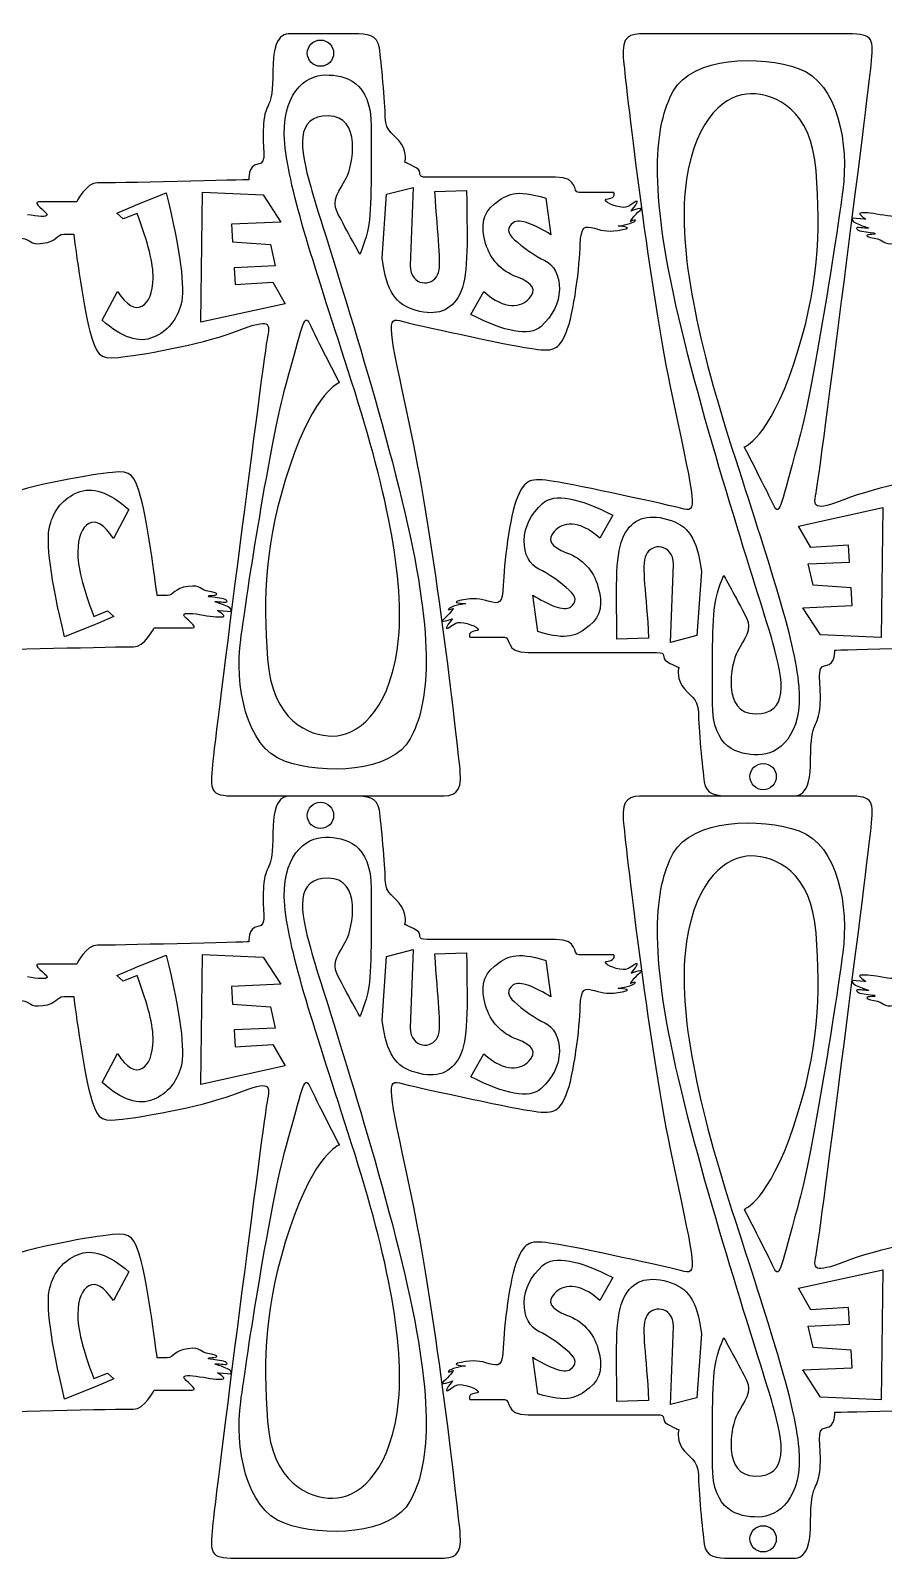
# Model space of a CAD drawing. Extents: x -1 to 3385, y 281 to 1704.
# Drawn here: x 821 to 1614, y 281 to 1704 of the extents above; entities that cross this region are included whole.
import ezdxf

# ---------------------------------------------------------------- set-up
doc = ezdxf.new("R2010")
doc.units = 0
doc.layers.add('H0108_Printing_16_01', color=7, linetype='CONTINUOUS')

msp = doc.modelspace()

# ---------------------------------------------------------------- linework, layer by layer
at = {"layer": 'H0108_Printing_16_01', "color": 1}
for points in [[(1121.713472, 1700.610557), (1068.073473, 1700.610557)], [(1580.66406, 1700.664857), (1391.870065, 1700.664857)], [(1309.099467, 1567.274561), (1189.71347, 1567.274561)], [(917.550477, 1540.637561), (918.965477, 1541.215561), (918.965477, 1541.215561), (947.394476, 1552.841561)], [(1148.047471, 1491.949563), (1152.108471, 1551.567561), (1176.783471, 1557.882561), (1173.854471, 1485.208563)], [(1197.05247, 1554.063561), (1226.428469, 1554.919561)], [(1363.161466, 1553.194561), (1331.062467, 1553.194561)], [(864.074478, 1544.323561), (828.596479, 1544.323561)], [(920.234477, 1533.707562), (907.450477, 1528.593562), (901.601477, 1533.792562), (917.559477, 1540.614561)], [(1300.089467, 1547.843561), (1304.740467, 1513.887562)], [(887.715478, 1434.417564), (902.079477, 1461.241563)], [(1230.315469, 1439.791564), (1242.367469, 1461.112563)], [(912.612077, 1258.500869), (898.248078, 1231.676869)], [(1362.249066, 1253.126869), (1350.197066, 1231.805869)], [(1444.517064, 1200.96887), (1440.456064, 1141.350871), (1415.781065, 1135.035872), (1418.710065, 1207.70987)], [(1292.475068, 1145.074871), (1287.824068, 1179.030871)], [(880.093078, 1159.210871), (892.877078, 1164.324871), (898.726078, 1159.125871), (882.768078, 1152.303871)], [(882.777078, 1152.280871), (881.362078, 1151.702871), (881.362078, 1151.702871), (852.933079, 1140.076871)], [(936.253077, 1148.594871), (971.731076, 1148.594871)], [(1229.403069, 1139.723872), (1261.502068, 1139.723872)], [(1395.512065, 1138.854872), (1366.136066, 1137.998872)], [(1283.465068, 1125.643872), (1402.851065, 1125.643872)], [(1011.899475, 992.253575), (1200.69447, 992.253575)], [(1121.713472, 992.199175), (1068.073473, 992.199175)], [(1580.66406, 992.253475), (1391.870065, 992.253475)], [(1470.851063, 992.307875), (1524.491062, 992.307875)], [(1309.099467, 858.863179), (1189.71347, 858.863179)], [(917.550477, 832.226179), (918.965477, 832.804179), (918.965477, 832.804179), (947.394476, 844.430179)], [(1148.047471, 783.53818), (1152.108471, 843.156179), (1176.783471, 849.471179), (1173.854471, 776.797181)], [(1197.05247, 845.652179), (1226.428469, 846.508179)], [(1300.089467, 839.432179), (1304.740467, 805.47618)], [(1363.161466, 844.783179), (1331.062467, 844.783179)], [(864.074478, 835.913179), (828.596479, 835.913179)], [(920.234477, 825.296179), (907.450477, 820.182179), (901.601477, 825.381179), (917.559477, 832.203179)], [(887.715478, 726.006182), (902.079477, 752.830181)], [(1230.315469, 731.380182), (1242.367469, 752.701181)], [(912.612077, 550.089486), (898.248078, 523.265487)], [(1362.249066, 544.715486), (1350.197066, 523.394487)], [(1444.517064, 492.557488), (1440.456064, 432.939489), (1415.781065, 426.624489), (1418.710065, 499.298488)], [(1292.475068, 436.663489), (1287.824068, 470.619488)], [(880.093078, 450.799489), (892.877078, 455.913489), (898.726078, 450.714489), (882.768078, 443.892489)], [(882.777078, 443.869489), (881.362078, 443.291489), (881.362078, 443.291489), (852.933079, 431.665489)], [(936.253077, 440.183489), (971.731076, 440.183489)], [(1229.403069, 431.312489), (1261.502068, 431.312489)], [(1395.512065, 430.443489), (1366.136066, 429.587489)], [(1283.465068, 417.23249), (1402.851065, 417.23249)], [(1011.899475, 283.842193), (1200.69447, 283.842193)], [(1470.851063, 283.896493), (1524.491062, 283.896493)]]:
    msp.add_lwpolyline(points, dxfattribs=at)
for points in [[(1090.665473, 1694.842558)], [(979.405476, 1432.525564), (980.918475, 1553.330561), (1037.380474, 1550.926561), (1053.864474, 1525.654562), (1007.854475, 1523.558562), (1008.872475, 1507.261562), (1044.288474, 1504.829562), (1048.691474, 1484.819563), (1010.375475, 1483.203563), (1011.345475, 1467.682563), (1046.389474, 1469.872563), (1057.794474, 1449.740564)], [(1379.282466, 1535.896562)], [(1220.007469, 1458.558564)], [(961.111476, 1449.273564)], [(1423.547064, 1437.090864)], [(1295.584468, 1428.728564)], [(1169.017471, 1255.827569)], [(1296.980068, 1264.189868)], [(1613.15906, 1260.392868), (1611.64606, 1139.587872), (1555.184061, 1141.991871), (1538.700062, 1167.263871), (1584.71006, 1169.359871), (1583.69206, 1185.65687), (1548.277061, 1188.08887), (1543.873061, 1208.09887), (1582.18906, 1209.71487), (1581.21906, 1225.235869), (1546.175061, 1223.045869), (1534.770062, 1243.177869)], [(839.216079, 1243.644869)], [(1372.557066, 1234.359869)], [(1213.28207, 1157.021871)], [(1501.899062, 998.075875)], [(1090.665473, 986.431175)], [(979.405476, 724.114182), (980.918475, 844.919179), (1037.380474, 842.515179), (1053.864474, 817.24318), (1007.854475, 815.14718), (1008.872475, 798.85018), (1044.288474, 796.41818), (1048.691474, 776.408181), (1010.375475, 774.792181), (1011.345475, 759.271181), (1046.389474, 761.461181), (1057.794474, 741.329181)], [(1379.282466, 827.485179)], [(961.111476, 740.862181)], [(1220.007469, 750.147181)], [(1423.547064, 728.678482)], [(1295.584468, 720.317182)], [(1296.980068, 555.778486)], [(1169.017471, 547.417186)], [(1613.15906, 551.981486), (1611.64606, 431.176489), (1555.184061, 433.580489), (1538.700062, 458.852489), (1584.71006, 460.948488), (1583.69206, 477.245488), (1548.277061, 479.677488), (1543.873061, 499.687488), (1582.18906, 501.303487), (1581.21906, 516.824487), (1546.175061, 514.634487), (1534.770062, 534.766487)], [(839.216079, 535.233487)], [(1372.557066, 525.948487)], [(1213.28207, 448.610489)], [(1501.899062, 289.664493)]]:
    msp.add_lwpolyline(points, close=True, dxfattribs=at)
for points in [[(1068.073473, 1700.610557), (1058.359474, 1700.610557), (1046.533474, 1703.567557), (1046.533474, 1665.973558)], [(1078.445473, 1682.622558), (1078.445473, 1689.371558), (1083.916473, 1694.842558), (1090.665473, 1694.842558)], [(1090.665473, 1694.842558), (1097.413473, 1694.842558), (1102.884472, 1689.371558), (1102.884472, 1682.622558)], [(1145.365471, 1687.515558), (1143.676471, 1699.765558), (1133.961472, 1700.610557), (1121.713472, 1700.610557)], [(1391.870065, 1700.664857), (1377.932066, 1700.664857), (1370.330066, 1698.975858), (1372.019066, 1678.277858)], [(1602.20506, 1671.519858), (1604.31706, 1695.173858), (1605.58406, 1700.664857), (1580.66406, 1700.664857)], [(1090.665473, 1670.401558), (1083.916473, 1670.401558), (1078.445473, 1675.873558), (1078.445473, 1682.622558)], [(1102.884472, 1682.622558), (1102.884472, 1675.873558), (1097.413473, 1670.401558), (1090.665473, 1670.401558)], [(1150.856471, 1622.889559), (1150.856471, 1636.406559), (1147.054471, 1675.266558), (1145.365471, 1687.515558)], [(1418.479065, 1647.442859), (1435.795064, 1679.122858), (1499.149063, 1681.234858), (1535.472062, 1668.140858)], [(1046.533474, 1665.973558), (1046.533474, 1628.380559), (1039.353474, 1638.940559), (1037.663474, 1616.55356)], [(1372.019066, 1678.277858), (1373.709066, 1657.580859), (1394.826065, 1472.993863), (1415.522065, 1372.885866)], [(1535.472062, 1668.140858), (1571.795061, 1655.045859), (1581.50906, 1596.75586), (1576.018061, 1555.360861)], [(1551.099061, 1274.045868), (1554.478061, 1290.096868), (1600.09306, 1647.865859), (1602.20506, 1671.519858)], [(1057.514474, 1598.81256), (1053.291474, 1644.431559), (1076.597473, 1662.379558), (1095.181473, 1662.379558)], [(1095.181473, 1662.379558), (1113.765472, 1662.379558), (1137.762472, 1656.681559), (1137.762472, 1614.44156)], [(1423.547064, 1437.090864), (1394.826065, 1559.162861), (1401.162065, 1615.76386), (1418.479065, 1647.442859)], [(1490.595063, 1644.908859), (1468.317063, 1644.908859), (1439.597064, 1623.788859), (1430.727064, 1565.498861)], [(1551.099061, 1573.101861), (1546.876061, 1630.969859), (1512.873062, 1644.908859), (1490.595063, 1644.908859)], [(1097.861473, 1624.326559), (1066.606473, 1624.326559), (1071.452473, 1594.58956), (1081.589473, 1558.263561)], [(1114.533472, 1566.288561), (1120.868472, 1577.693561), (1129.115472, 1624.326559), (1097.861473, 1624.326559)], [(1166.061471, 1597.96856), (1160.570471, 1606.83856), (1150.856471, 1609.37256), (1150.856471, 1622.889559)], [(1037.663474, 1616.55356), (1035.974474, 1594.16656), (1042.309474, 1580.65056), (1032.595474, 1579.382561)], [(1137.762472, 1614.44156), (1137.762472, 1572.202561), (1138.185472, 1531.229562), (1134.384472, 1516.868562)], [(1119.601472, 1377.477566), (1085.390473, 1484.343563), (1061.738473, 1553.194561), (1057.514474, 1598.81256)], [(1169.017471, 1581.07256), (1169.017471, 1581.07256), (1171.551471, 1589.09756), (1166.061471, 1597.96856)], [(1032.595474, 1579.382561), (1022.881474, 1578.115561), (1024.148474, 1565.021561), (1024.148474, 1565.021561)], [(1179.576471, 1576.003561), (1172.396471, 1580.22756), (1169.017471, 1581.07256), (1169.017471, 1581.07256)], [(1024.148474, 1565.021561), (1024.148474, 1565.021561), (893.639478, 1561.642561), (883.502478, 1562.064561)], [(1106.086472, 1535.031562), (1100.595472, 1546.013561), (1108.197472, 1554.883561), (1114.533472, 1566.288561)], [(1189.71347, 1567.274561), (1178.450471, 1567.274561), (1186.75647, 1571.779561), (1179.576471, 1576.003561)], [(1331.062467, 1553.194561), (1323.741467, 1553.194561), (1331.625467, 1567.274561), (1309.099467, 1567.274561)], [(1430.727064, 1565.498861), (1421.857064, 1507.207862), (1438.752064, 1422.306864), (1472.963063, 1315.440867)], [(1530.404062, 1394.005865), (1554.056061, 1464.545863), (1555.323061, 1515.233862), (1551.099061, 1573.101861)], [(883.502478, 1562.064561), (873.366478, 1562.486561), (864.074478, 1544.323561), (864.074478, 1544.323561)], [(947.394476, 1552.841561), (960.477476, 1498.589563), (965.050476, 1464.066563), (961.111476, 1449.273564)], [(1081.589473, 1558.263561), (1091.725473, 1521.936562), (1140.297471, 1377.900566), (1169.017471, 1255.827569)], [(1199.43547, 1476.572563), (1204.18947, 1487.525563), (1199.01147, 1512.001562), (1197.05247, 1554.063561)], [(1226.428469, 1554.919561), (1227.180469, 1501.272562), (1227.853469, 1474.147563), (1220.007469, 1458.558564)], [(1252.222469, 1542.493561), (1263.788468, 1551.599561), (1271.781468, 1556.515561), (1300.089467, 1547.843561)], [(1358.093466, 1547.280561), (1365.696466, 1548.125561), (1363.161466, 1553.194561), (1363.161466, 1553.194561)], [(1576.018061, 1555.360861), (1570.528061, 1513.965862), (1548.565061, 1370.351866), (1533.783062, 1317.974867)], [(828.596479, 1544.323561), (821.838479, 1544.323561), (836.621479, 1535.031562), (836.621479, 1532.496562)], [(917.559477, 1540.614561), (917.556477, 1540.622561), (917.553477, 1540.629561), (917.550477, 1540.637561)], [(1244.094469, 1505.849562), (1239.674469, 1520.964562), (1240.657469, 1533.386562), (1252.222469, 1542.493561)], [(1368.793466, 1539.677562), (1360.064466, 1541.367561), (1350.491466, 1546.436561), (1358.093466, 1547.280561)], [(1383.716465, 1544.746561), (1379.211466, 1542.775561), (1377.522466, 1537.988562), (1368.793466, 1539.677562)], [(1378.366466, 1526.160562), (1378.366466, 1526.160562), (1382.000465, 1532.033562), (1387.631465, 1536.539562)], [(1379.282466, 1535.896562), (1379.282466, 1535.896562), (1388.221465, 1546.717561), (1383.716465, 1544.746561)], [(1387.631465, 1536.539562), (1393.263465, 1541.044561), (1379.282466, 1535.896562), (1379.282466, 1535.896562)], [(836.621479, 1532.496562), (836.621479, 1529.962562), (827.751479, 1530.807562), (818.45948, 1532.496562)], [(935.179477, 1473.807563), (935.501477, 1486.663563), (930.517477, 1506.634562), (920.234477, 1533.707562)], [(1127.204472, 1495.748563), (1127.204472, 1495.748563), (1111.576472, 1524.049562), (1106.086472, 1535.031562)], [(1269.641468, 1525.034562), (1263.593468, 1520.583562), (1263.995468, 1515.322562), (1270.849468, 1509.249562)], [(1304.740467, 1513.887562), (1290.773468, 1522.651562), (1275.687468, 1529.484562), (1269.641468, 1525.034562)], [(1332.048467, 1504.618562), (1332.470467, 1522.359562), (1336.271467, 1522.359562), (1345.141466, 1519.825562)], [(1367.103466, 1521.936562), (1367.103466, 1521.936562), (1378.512466, 1523.459562), (1381.943465, 1525.987562)], [(1381.943465, 1525.987562), (1386.345465, 1529.231562), (1378.366466, 1526.160562), (1378.366466, 1526.160562)], [(1585.77846, 1529.258562), (1583.80746, 1529.821562), (1584.08846, 1526.160562), (1588.31246, 1524.471562)], [(1597.42246, 1528.359562), (1597.42246, 1528.359562), (1587.74946, 1528.695562), (1585.77846, 1529.258562)], [(1588.31246, 1524.471562), (1592.53646, 1522.781562), (1595.63346, 1521.655562), (1599.01246, 1520.529562)], [(1592.25446, 1534.045562), (1589.15746, 1533.482562), (1597.42246, 1528.359562), (1597.42246, 1528.359562)], [(1610.69746, 1532.496562), (1601.40546, 1534.186562), (1595.35146, 1534.608562), (1592.25446, 1534.045562)], [(1628.858459, 1532.496562), (1628.858459, 1529.962562), (1619.98946, 1530.807562), (1610.69746, 1532.496562)], [(812.75548, 1510.718562), (822.892479, 1509.310562), (819.44548, 1504.196562), (832.678479, 1505.886562)], [(832.678479, 1505.886562), (845.912479, 1507.575562), (845.349479, 1514.052562), (852.107479, 1514.333562)], [(852.107479, 1514.333562), (858.865479, 1514.615562), (861.399478, 1514.333562), (861.399478, 1514.333562)], [(861.399478, 1514.333562), (861.399478, 1514.333562), (869.987478, 1446.750564), (876.322478, 1424.363564)], [(1134.384472, 1516.868562), (1130.583472, 1502.506562), (1127.204472, 1495.748563), (1127.204472, 1495.748563)], [(1270.849468, 1509.249562), (1277.699468, 1503.174562), (1290.469468, 1493.587563), (1298.999468, 1489.839563)], [(1345.141466, 1519.825562), (1354.010466, 1517.290562), (1358.733466, 1516.279562), (1371.209466, 1518.647562)], [(1371.209466, 1518.647562), (1383.778465, 1521.033562), (1367.103466, 1521.936562), (1367.103466, 1521.936562)], [(1590.84646, 1520.529562), (1587.18646, 1520.810562), (1588.31246, 1517.994562), (1593.66246, 1517.149562)], [(1599.01246, 1520.529562), (1602.39146, 1519.402562), (1594.50646, 1520.247562), (1590.84646, 1520.529562)], [(1593.66246, 1517.149562), (1599.01246, 1516.305562), (1605.48846, 1515.460562), (1605.48846, 1515.460562)], [(1602.80846, 1514.230562), (1597.73946, 1514.230562), (1594.85746, 1512.126562), (1604.99346, 1510.718562)], [(1605.48846, 1515.460562), (1605.48846, 1515.460562), (1607.87646, 1514.230562), (1602.80846, 1514.230562)], [(1604.99346, 1510.718562), (1615.13046, 1509.310562), (1611.68346, 1504.196562), (1624.916459, 1505.886562)], [(1273.193468, 1474.618563), (1258.214469, 1480.323563), (1248.512469, 1490.733563), (1244.094469, 1505.849562)], [(1318.955467, 1423.096564), (1326.135467, 1439.992564), (1331.625467, 1486.878563), (1332.048467, 1504.618562)], [(1179.427471, 1443.602564), (1160.223471, 1449.219564), (1152.121471, 1460.490563), (1148.047471, 1491.949563)], [(1173.854471, 1485.208563), (1174.727471, 1465.342563), (1194.68147, 1465.618563), (1199.43547, 1476.572563)], [(1298.999468, 1489.839563), (1307.530467, 1486.090563), (1312.868467, 1476.102563), (1312.584467, 1463.114563)], [(924.797477, 1447.391564), (931.369477, 1451.071564), (934.830477, 1459.876564), (935.179477, 1473.807563)], [(1284.543468, 1454.465564), (1291.957468, 1462.194563), (1288.172468, 1468.913563), (1273.193468, 1474.618563)], [(902.079477, 1461.241563), (910.653477, 1448.327564), (918.226477, 1443.710564), (924.797477, 1447.391564)], [(1220.007469, 1458.558564), (1212.15747, 1442.970564), (1198.63047, 1437.986564), (1179.427471, 1443.602564)], [(1242.367469, 1461.112563), (1262.305468, 1443.033564), (1277.129468, 1446.733564), (1284.543468, 1454.465564)], [(1312.584467, 1463.114563), (1312.299467, 1450.125564), (1306.633467, 1438.663564), (1295.584468, 1428.728564)], [(961.111476, 1449.273564), (957.172476, 1434.479564), (948.579476, 1424.236564), (935.332477, 1418.540565)], [(1058.781474, 1374.943566), (1073.564473, 1427.320564), (1075.253473, 1442.526564), (1080.744473, 1430.699564)], [(1177.042471, 1320.032567), (1156.346471, 1420.139564), (1150.011471, 1437.880564), (1163.949471, 1434.078564)], [(1295.584468, 1428.728564), (1284.536468, 1418.793565), (1261.969468, 1423.559564), (1230.315469, 1439.791564)], [(1510.975062, 1134.654872), (1500.839062, 1170.981871), (1452.267064, 1315.017867), (1423.547064, 1437.090864)], [(876.322478, 1424.363564), (882.658478, 1401.976565), (884.769478, 1398.175565), (902.931477, 1399.864565)], [(935.332477, 1418.540565), (922.085477, 1412.845565), (906.213477, 1418.137565), (887.715478, 1434.417564)], [(902.931477, 1399.864565), (921.092477, 1401.554565), (977.688476, 1411.269565), (1009.365475, 1423.096564)], [(1009.365475, 1423.096564), (1041.042474, 1434.923564), (1044.844474, 1434.923564), (1041.465474, 1418.872565)], [(1080.744473, 1430.699564), (1086.235473, 1418.872565), (1108.197472, 1376.210566), (1108.197472, 1376.210566)], [(1163.949471, 1434.078564), (1177.887471, 1430.277564), (1263.203468, 1411.691565), (1285.166468, 1408.312565)], [(1285.166468, 1408.312565), (1307.128467, 1404.933565), (1311.774467, 1406.200565), (1318.955467, 1423.096564)], [(1041.465474, 1418.872565), (1038.086474, 1402.821565), (992.471475, 1045.052574), (990.359475, 1021.398574)], [(1484.367063, 1316.707867), (1484.367063, 1316.707867), (1506.752062, 1323.465867), (1530.404062, 1394.005865)], [(1016.546475, 1137.557572), (1022.036474, 1178.952571), (1043.999474, 1322.566567), (1058.781474, 1374.943566)], [(1108.197472, 1376.210566), (1108.197472, 1376.210566), (1085.812473, 1369.452566), (1062.160473, 1298.912568)], [(1161.837471, 1127.419572), (1170.707471, 1185.71057), (1153.812471, 1270.611568), (1119.601472, 1377.477566)], [(1415.522065, 1372.885866), (1436.218064, 1272.778868), (1442.553064, 1255.037869), (1428.615064, 1258.839869)], [(1220.545469, 1014.640575), (1218.85547, 1035.337574), (1197.73847, 1219.92457), (1177.042471, 1320.032567)], [(1472.963063, 1315.440867), (1507.174062, 1208.57487), (1530.826062, 1139.723872), (1535.050062, 1094.105873)], [(1511.820062, 1262.218868), (1506.329062, 1274.045868), (1484.367063, 1316.707867), (1484.367063, 1316.707867)], [(1533.783062, 1317.974867), (1519.000062, 1265.597868), (1517.311062, 1250.391869), (1511.820062, 1262.218868)], [(924.005077, 1268.554868), (917.669077, 1290.941868), (915.558077, 1294.742868), (897.396078, 1293.053868)], [(1062.160473, 1298.912568), (1038.508474, 1228.372569), (1037.241474, 1177.684571), (1041.465474, 1119.816572)], [(897.396078, 1293.053868), (879.235078, 1291.363868), (822.638079, 1281.648868), (790.96208, 1269.821868)], [(1307.398067, 1284.605868), (1285.436068, 1287.984868), (1280.790068, 1286.717868), (1273.609068, 1269.821868)], [(1428.615064, 1258.839869), (1414.677065, 1262.640868), (1329.361067, 1281.226868), (1307.398067, 1284.605868)], [(1689.633058, 1293.053868), (1671.472058, 1291.363868), (1614.87606, 1281.648868), (1583.19906, 1269.821868)], [(839.216079, 1243.644869), (843.155079, 1258.438869), (851.748079, 1268.681868), (864.995078, 1274.377868)], [(864.995078, 1274.377868), (878.242078, 1280.072868), (894.114078, 1274.780868), (912.612077, 1258.500869)], [(938.928077, 1178.584871), (938.928077, 1178.584871), (930.340077, 1246.167869), (924.005077, 1268.554868)], [(1273.609068, 1269.821868), (1266.429068, 1252.925869), (1260.939068, 1206.03987), (1260.516068, 1188.29987)], [(1296.980068, 1264.189868), (1308.028067, 1274.124868), (1330.595067, 1269.358868), (1362.249066, 1253.126869)], [(1583.19906, 1269.821868), (1551.522061, 1257.994869), (1547.720061, 1257.994869), (1551.099061, 1274.045868)], [(1169.017471, 1255.827569), (1197.73847, 1133.755572), (1191.40247, 1077.154573), (1174.085471, 1045.475574)], [(1279.980068, 1229.803869), (1280.265068, 1242.792869), (1285.931068, 1254.254869), (1296.980068, 1264.189868)], [(1372.557066, 1234.359869), (1380.407065, 1249.947869), (1393.934065, 1254.931869), (1413.137065, 1249.315869)], [(852.933079, 1140.076871), (839.850079, 1194.32887), (835.277079, 1228.851869), (839.216079, 1243.644869)], [(875.530078, 1245.526869), (868.958078, 1241.846869), (865.497078, 1233.041869), (865.148078, 1219.11087)], [(898.248078, 1231.676869), (889.674078, 1244.590869), (882.101078, 1249.207869), (875.530078, 1245.526869)], [(1308.021067, 1238.452869), (1300.607067, 1230.723869), (1304.392067, 1224.004869), (1319.371067, 1218.29987)], [(1350.197066, 1231.805869), (1330.259067, 1249.884869), (1315.435067, 1246.184869), (1308.021067, 1238.452869)], [(1413.137065, 1249.315869), (1432.341064, 1243.698869), (1440.443064, 1232.427869), (1444.517064, 1200.96887)], [(1293.565068, 1203.07887), (1285.034068, 1206.82787), (1279.696068, 1216.81587), (1279.980068, 1229.803869)], [(1366.136066, 1137.998872), (1365.384066, 1191.64587), (1364.711066, 1218.77087), (1372.557066, 1234.359869)], [(1418.710065, 1207.70987), (1417.837065, 1227.575869), (1397.883065, 1227.299869), (1393.129065, 1216.34587)], [(865.148078, 1219.11087), (864.826078, 1206.25487), (869.810078, 1186.28387), (880.093078, 1159.210871)], [(1319.371067, 1218.29987), (1334.350067, 1212.59487), (1344.052066, 1202.18487), (1348.470066, 1187.06887)], [(1393.129065, 1216.34587), (1388.375065, 1205.39287), (1393.553065, 1180.91687), (1395.512065, 1138.854872)], [(1321.715067, 1183.66887), (1314.865067, 1189.74387), (1302.095067, 1199.33087), (1293.565068, 1203.07887)], [(1458.180064, 1176.049871), (1461.981063, 1190.41187), (1465.360063, 1197.16987), (1465.360063, 1197.16987)], [(1465.360063, 1197.16987), (1465.360063, 1197.16987), (1480.988063, 1168.868871), (1486.478063, 1157.886871)], [(967.648076, 1187.03187), (954.415076, 1185.34287), (954.978076, 1178.865871), (948.220076, 1178.584871)], [(987.572075, 1182.19987), (977.435076, 1183.60787), (980.882075, 1188.72187), (967.648076, 1187.03187)], [(989.757075, 1178.687871), (994.825075, 1178.687871), (997.708075, 1180.79187), (987.572075, 1182.19987)], [(1260.516068, 1188.29987), (1260.094068, 1170.558871), (1256.293069, 1170.558871), (1247.423069, 1173.092871)], [(1322.923067, 1167.883871), (1328.971067, 1172.334871), (1328.569067, 1177.595871), (1321.715067, 1183.66887)], [(1348.470066, 1187.06887), (1352.890066, 1171.953871), (1351.907066, 1159.531871), (1340.342066, 1150.424871)], [(948.220076, 1178.584871), (941.462076, 1178.302871), (938.928077, 1178.584871), (938.928077, 1178.584871)], [(987.077075, 1177.457871), (987.077075, 1177.457871), (984.689075, 1178.687871), (989.757075, 1178.687871)], [(998.903075, 1175.768871), (993.553075, 1176.612871), (987.077075, 1177.457871), (987.077075, 1177.457871)], [(993.553075, 1172.388871), (990.174075, 1173.515871), (998.058075, 1172.670871), (1001.719075, 1172.388871)], [(1004.253075, 1168.446871), (1000.029075, 1170.136871), (996.932075, 1171.262871), (993.553075, 1172.388871)], [(1001.719075, 1172.388871), (1005.379075, 1172.107871), (1004.253075, 1174.923871), (998.903075, 1175.768871)], [(1006.787075, 1163.659871), (1008.758075, 1163.096871), (1008.477075, 1166.757871), (1004.253075, 1168.446871)], [(1214.19807, 1166.757871), (1214.19807, 1166.757871), (1210.56407, 1160.884871), (1204.93307, 1156.378871)], [(1210.62107, 1166.930871), (1206.21907, 1163.686871), (1214.19807, 1166.757871), (1214.19807, 1166.757871)], [(1221.355069, 1174.270871), (1208.78607, 1171.884871), (1225.461069, 1170.981871), (1225.461069, 1170.981871)], [(1225.461069, 1170.981871), (1225.461069, 1170.981871), (1214.05207, 1169.458871), (1210.62107, 1166.930871)], [(1247.423069, 1173.092871), (1238.554069, 1175.627871), (1233.831069, 1176.638871), (1221.355069, 1174.270871)], [(1287.824068, 1179.030871), (1301.791067, 1170.266871), (1316.878067, 1163.433871), (1322.923067, 1167.883871)], [(1454.802064, 1078.476873), (1454.802064, 1120.715872), (1454.379064, 1161.688871), (1458.180064, 1176.049871)], [(963.706076, 1160.421871), (963.706076, 1162.955871), (972.576076, 1162.110871), (981.868075, 1160.421871)], [(971.731076, 1148.594871), (978.489076, 1148.594871), (963.706076, 1157.886871), (963.706076, 1160.421871)], [(981.868075, 1160.421871), (991.160075, 1158.731871), (997.214075, 1158.309871), (1000.311075, 1158.872871)], [(1000.311075, 1158.872871), (1003.408075, 1159.435871), (995.143075, 1164.558871), (995.143075, 1164.558871)], [(995.143075, 1164.558871), (995.143075, 1164.558871), (1004.816075, 1164.222871), (1006.787075, 1163.659871)], [(1204.93307, 1156.378871), (1199.30107, 1151.873871), (1213.28207, 1157.021871), (1213.28207, 1157.021871)], [(1213.28207, 1157.021871), (1213.28207, 1157.021871), (1204.34307, 1146.200871), (1208.84807, 1148.171871)], [(1208.84807, 1148.171871), (1213.35307, 1150.142871), (1215.04207, 1154.929871), (1223.771069, 1153.240871)], [(1223.771069, 1153.240871), (1232.500069, 1151.550871), (1242.073069, 1146.481871), (1234.471069, 1145.637871)], [(1486.478063, 1157.886871), (1491.969063, 1146.904871), (1484.367063, 1138.034872), (1478.031063, 1126.629872)], [(882.768078, 1152.303871), (882.771078, 1152.295871), (882.774078, 1152.288871), (882.777078, 1152.280871)], [(916.825077, 1130.853872), (926.961077, 1130.431872), (936.253077, 1148.594871), (936.253077, 1148.594871)], [(1234.471069, 1145.637871), (1226.868069, 1144.792871), (1229.403069, 1139.723872), (1229.403069, 1139.723872)], [(1261.502068, 1139.723872), (1268.823068, 1139.723872), (1260.939068, 1125.643872), (1283.465068, 1125.643872)], [(1340.342066, 1150.424871), (1328.776067, 1141.318871), (1320.783067, 1136.402872), (1292.475068, 1145.074871)], [(776.179081, 1127.896872), (776.179081, 1127.896872), (906.688077, 1131.275872), (916.825077, 1130.853872)], [(1057.092474, 1024.777574), (1020.769474, 1037.872574), (1011.055475, 1096.162573), (1016.546475, 1137.557572)], [(1101.969472, 1048.009574), (1124.247472, 1048.009574), (1152.967471, 1069.129573), (1161.837471, 1127.419572)], [(1402.851065, 1125.643872), (1414.114065, 1125.643872), (1405.808065, 1121.138872), (1412.988065, 1116.914872)], [(1478.031063, 1126.629872), (1471.696063, 1115.224872), (1463.449063, 1068.591873), (1494.703063, 1068.591873)], [(1494.703063, 1068.591873), (1525.958062, 1068.591873), (1521.112062, 1098.328873), (1510.975062, 1134.654872)], [(1559.969061, 1113.535872), (1569.683061, 1114.802872), (1568.416061, 1127.896872), (1568.416061, 1127.896872)], [(1568.416061, 1127.896872), (1568.416061, 1127.896872), (1698.925058, 1131.275872), (1709.062057, 1130.853872)], [(1041.465474, 1119.816572), (1045.688474, 1061.948573), (1079.691473, 1048.009574), (1101.969472, 1048.009574)], [(1412.988065, 1116.914872), (1420.168064, 1112.690872), (1423.547064, 1111.845872), (1423.547064, 1111.845872)], [(1423.547064, 1111.845872), (1423.547064, 1111.845872), (1421.013064, 1103.820872), (1426.503064, 1094.949873)], [(1554.901061, 1076.364873), (1556.590061, 1098.751873), (1550.255061, 1112.267872), (1559.969061, 1113.535872)], [(1426.503064, 1094.949873), (1431.994064, 1086.079873), (1441.708064, 1083.545873), (1441.708064, 1070.028873)], [(1535.050062, 1094.105873), (1539.273062, 1048.486874), (1515.967062, 1030.538874), (1497.383063, 1030.538874)], [(1441.708064, 1070.028873), (1441.708064, 1056.511874), (1445.510064, 1017.651875), (1447.199064, 1005.402875)], [(1497.383063, 1030.538874), (1478.799063, 1030.538874), (1454.802064, 1036.236874), (1454.802064, 1078.476873)], [(1546.031061, 1026.944874), (1546.031061, 1064.537873), (1553.211061, 1053.977874), (1554.901061, 1076.364873)], [(1174.085471, 1045.475574), (1156.769471, 1013.795575), (1093.415473, 1011.683575), (1057.092474, 1024.777574)], [(1524.491062, 992.307875), (1534.205062, 992.307875), (1546.031061, 989.350875), (1546.031061, 1026.944874)], [(990.359475, 1021.398574), (988.247475, 997.744575), (986.980475, 992.253575), (1011.899475, 992.253575)], [(1200.69447, 992.253575), (1214.63247, 992.253575), (1222.234469, 993.943575), (1220.545469, 1014.640575)], [(1489.680063, 1010.295875), (1489.680063, 1017.044875), (1495.151063, 1022.515874), (1501.899062, 1022.515874)], [(1501.899062, 998.075875), (1495.151063, 998.075875), (1489.680063, 1003.546875), (1489.680063, 1010.295875)], [(1501.899062, 1022.515874), (1508.648062, 1022.515874), (1514.119062, 1017.044875), (1514.119062, 1010.295875)], [(1514.119062, 1010.295875), (1514.119062, 1003.546875), (1508.648062, 998.075875), (1501.899062, 998.075875)], [(1447.199064, 1005.402875), (1448.888064, 993.152875), (1458.603064, 992.307875), (1470.851063, 992.307875)], [(1068.073473, 992.199175), (1058.359474, 992.199175), (1046.533474, 995.156175), (1046.533474, 957.562176)], [(1078.445473, 974.211176), (1078.445473, 980.960175), (1083.916473, 986.431175), (1090.665473, 986.431175)], [(1090.665473, 986.431175), (1097.413473, 986.431175), (1102.884472, 980.960175), (1102.884472, 974.211176)], [(1145.365471, 979.104176), (1143.676471, 991.354175), (1133.961472, 992.199175), (1121.713472, 992.199175)], [(1391.870065, 992.253475), (1377.932066, 992.253475), (1370.330066, 990.563475), (1372.019066, 969.866476)], [(1602.20506, 963.108476), (1604.31706, 986.762475), (1605.58406, 992.253475), (1580.66406, 992.253475)], [(1090.665473, 961.991176), (1083.916473, 961.991176), (1078.445473, 967.462176), (1078.445473, 974.211176)], [(1102.884472, 974.211176), (1102.884472, 967.462176), (1097.413473, 961.991176), (1090.665473, 961.991176)], [(1150.856471, 914.478177), (1150.856471, 927.995177), (1147.054471, 966.855176), (1145.365471, 979.104176)], [(1372.019066, 969.866476), (1373.709066, 949.169476), (1394.826065, 764.582481), (1415.522065, 664.474483)], [(1418.479065, 939.031477), (1435.795064, 970.711476), (1499.149063, 972.823476), (1535.472062, 959.729476)], [(1046.533474, 957.562176), (1046.533474, 919.969177), (1039.353474, 930.529177), (1037.663474, 908.142177)], [(1057.514474, 890.401178), (1053.291474, 936.020177), (1076.597473, 953.968176), (1095.181473, 953.968176)], [(1095.181473, 953.968176), (1113.765472, 953.968176), (1137.762472, 948.270176), (1137.762472, 906.030177)], [(1535.472062, 959.729476), (1571.795061, 946.634476), (1581.50906, 888.344478), (1576.018061, 846.949479)], [(1551.099061, 565.634486), (1554.478061, 581.685485), (1600.09306, 939.454477), (1602.20506, 963.108476)], [(1423.547064, 728.678482), (1394.826065, 850.751479), (1401.162065, 907.352477), (1418.479065, 939.031477)], [(1490.595063, 936.497477), (1468.317063, 936.497477), (1439.597064, 915.377477), (1430.727064, 857.087479)], [(1551.099061, 864.690478), (1546.876061, 922.558477), (1512.873062, 936.497477), (1490.595063, 936.497477)], [(1097.861473, 915.915177), (1066.606473, 915.915177), (1071.452473, 886.178178), (1081.589473, 849.852179)], [(1114.533472, 857.877179), (1120.868472, 869.282178), (1129.115472, 915.915177), (1097.861473, 915.915177)], [(1166.061471, 889.557178), (1160.570471, 898.427178), (1150.856471, 900.961177), (1150.856471, 914.478177)], [(1037.663474, 908.142177), (1035.974474, 885.755178), (1042.309474, 872.238178), (1032.595474, 870.971178)], [(1137.762472, 906.030177), (1137.762472, 863.791178), (1138.185472, 822.818179), (1134.384472, 808.45718)], [(1119.601472, 669.066183), (1085.390473, 775.932181), (1061.738473, 844.783179), (1057.514474, 890.401178)], [(1169.017471, 872.661178), (1169.017471, 872.661178), (1171.551471, 880.686178), (1166.061471, 889.557178)], [(1032.595474, 870.971178), (1022.881474, 869.704178), (1024.148474, 856.610179), (1024.148474, 856.610179)], [(1179.576471, 867.592178), (1172.396471, 871.816178), (1169.017471, 872.661178), (1169.017471, 872.661178)], [(883.502478, 853.653179), (873.366478, 854.075179), (864.074478, 835.913179), (864.074478, 835.913179)], [(1024.148474, 856.610179), (1024.148474, 856.610179), (893.639478, 853.231179), (883.502478, 853.653179)], [(1106.086472, 826.620179), (1100.595472, 837.602179), (1108.197472, 846.472179), (1114.533472, 857.877179)], [(1189.71347, 858.863179), (1178.450471, 858.863179), (1186.75647, 863.368178), (1179.576471, 867.592178)], [(1331.062467, 844.783179), (1323.741467, 844.783179), (1331.625467, 858.863179), (1309.099467, 858.863179)], [(1430.727064, 857.087479), (1421.857064, 798.79648), (1438.752064, 713.895482), (1472.963063, 607.029485)], [(1530.404062, 685.594483), (1554.056061, 756.134481), (1555.323061, 806.82248), (1551.099061, 864.690478)], [(947.394476, 844.430179), (960.477476, 790.17818), (965.050476, 755.655181), (961.111476, 740.862181)], [(1081.589473, 849.852179), (1091.725473, 813.52618), (1140.297471, 669.489183), (1169.017471, 547.417186)], [(1199.43547, 768.161181), (1204.18947, 779.114181), (1199.01147, 803.59018), (1197.05247, 845.652179)], [(1226.428469, 846.508179), (1227.180469, 792.86118), (1227.853469, 765.736181), (1220.007469, 750.147181)], [(1252.222469, 834.082179), (1263.788468, 843.188179), (1271.781468, 848.105179), (1300.089467, 839.432179)], [(1358.093466, 838.869179), (1365.696466, 839.714179), (1363.161466, 844.783179), (1363.161466, 844.783179)], [(1576.018061, 846.949479), (1570.528061, 805.55448), (1548.565061, 661.940483), (1533.783062, 609.563485)], [(828.596479, 835.913179), (821.838479, 835.913179), (836.621479, 826.620179), (836.621479, 824.085179)], [(917.559477, 832.203179), (917.556477, 832.211179), (917.553477, 832.218179), (917.550477, 832.226179)], [(935.179477, 765.396181), (935.501477, 778.252181), (930.517477, 798.22318), (920.234477, 825.296179)], [(1127.204472, 787.33718), (1127.204472, 787.33718), (1111.576472, 815.63818), (1106.086472, 826.620179)], [(1244.094469, 797.43818), (1239.674469, 812.55318), (1240.657469, 824.975179), (1252.222469, 834.082179)], [(1368.793466, 831.266179), (1360.064466, 832.956179), (1350.491466, 838.025179), (1358.093466, 838.869179)], [(1383.716465, 836.335179), (1379.211466, 834.364179), (1377.522466, 829.577179), (1368.793466, 831.266179)], [(1378.366466, 817.74918), (1378.366466, 817.74918), (1382.000465, 823.622179), (1387.631465, 828.128179)], [(1379.282466, 827.485179), (1379.282466, 827.485179), (1388.221465, 838.306179), (1383.716465, 836.335179)], [(1387.631465, 828.128179), (1393.263465, 832.633179), (1379.282466, 827.485179), (1379.282466, 827.485179)], [(1592.25446, 825.634179), (1589.15746, 825.071179), (1597.42246, 819.94818), (1597.42246, 819.94818)], [(1610.69746, 824.085179), (1601.40546, 825.775179), (1595.35146, 826.197179), (1592.25446, 825.634179)], [(836.621479, 824.085179), (836.621479, 821.551179), (827.751479, 822.396179), (818.45948, 824.085179)], [(1269.641468, 816.62318), (1263.593468, 812.17218), (1263.995468, 806.91118), (1270.849468, 800.83818)], [(1304.740467, 805.47618), (1290.773468, 814.24018), (1275.687468, 821.073179), (1269.641468, 816.62318)], [(1332.048467, 796.20718), (1332.470467, 813.94818), (1336.271467, 813.94818), (1345.141466, 811.41418)], [(1345.141466, 811.41418), (1354.010466, 808.87918), (1358.733466, 807.86818), (1371.209466, 810.23618)], [(1367.103466, 813.52618), (1367.103466, 813.52618), (1378.512466, 815.04818), (1381.943465, 817.57618)], [(1371.209466, 810.23618), (1383.778465, 812.62218), (1367.103466, 813.52618), (1367.103466, 813.52618)], [(1381.943465, 817.57618), (1386.345465, 820.820179), (1378.366466, 817.74918), (1378.366466, 817.74918)], [(1585.77846, 820.847179), (1583.80746, 821.410179), (1584.08846, 817.74918), (1588.31246, 816.06018)], [(1597.42246, 819.94818), (1597.42246, 819.94818), (1587.74946, 820.284179), (1585.77846, 820.847179)], [(1590.84646, 812.11818), (1587.18646, 812.39918), (1588.31246, 809.58318), (1593.66246, 808.73818)], [(1588.31246, 816.06018), (1592.53646, 814.37018), (1595.63346, 813.24418), (1599.01246, 812.11818)], [(1599.01246, 812.11818), (1602.39146, 810.99118), (1594.50646, 811.83618), (1590.84646, 812.11818)], [(1628.858459, 824.085179), (1628.858459, 821.551179), (1619.98946, 822.396179), (1610.69746, 824.085179)], [(812.75548, 802.30718), (822.892479, 800.89918), (819.44548, 795.78518), (832.678479, 797.47518)], [(832.678479, 797.47518), (845.912479, 799.16418), (845.349479, 805.64118), (852.107479, 805.92218)], [(852.107479, 805.92218), (858.865479, 806.20418), (861.399478, 805.92218), (861.399478, 805.92218)], [(861.399478, 805.92218), (861.399478, 805.92218), (869.987478, 738.339182), (876.322478, 715.952182)], [(1134.384472, 808.45718), (1130.583472, 794.09518), (1127.204472, 787.33718), (1127.204472, 787.33718)], [(1273.193468, 766.207181), (1258.214469, 771.912181), (1248.512469, 782.32218), (1244.094469, 797.43818)], [(1270.849468, 800.83818), (1277.699468, 794.76318), (1290.469468, 785.17718), (1298.999468, 781.42818)], [(1593.66246, 808.73818), (1599.01246, 807.89418), (1605.48846, 807.04918), (1605.48846, 807.04918)], [(1602.80846, 805.81918), (1597.73946, 805.81918), (1594.85746, 803.71518), (1604.99346, 802.30718)], [(1605.48846, 807.04918), (1605.48846, 807.04918), (1607.87646, 805.81918), (1602.80846, 805.81918)], [(1604.99346, 802.30718), (1615.13046, 800.89918), (1611.68346, 795.78518), (1624.916459, 797.47518)], [(1179.427471, 735.191182), (1160.223471, 740.808181), (1152.121471, 752.080181), (1148.047471, 783.53818)], [(1318.955467, 714.685182), (1326.135467, 731.581182), (1331.625467, 778.467181), (1332.048467, 796.20718)], [(1173.854471, 776.797181), (1174.727471, 756.930181), (1194.68147, 757.207181), (1199.43547, 768.161181)], [(1298.999468, 781.42818), (1307.530467, 777.679181), (1312.868467, 767.691181), (1312.584467, 754.703181)], [(924.797477, 738.980182), (931.369477, 742.660181), (934.830477, 751.465181), (935.179477, 765.396181)], [(1284.543468, 746.054181), (1291.957468, 753.783181), (1288.172468, 760.502181), (1273.193468, 766.207181)], [(1312.584467, 754.703181), (1312.299467, 741.714181), (1306.633467, 730.252182), (1295.584468, 720.317182)], [(902.079477, 752.830181), (910.653477, 739.916182), (918.226477, 735.299182), (924.797477, 738.980182)], [(961.111476, 740.862181), (957.172476, 726.068182), (948.579476, 715.825182), (935.332477, 710.129182)], [(1220.007469, 750.147181), (1212.15747, 734.559182), (1198.63047, 729.575182), (1179.427471, 735.191182)], [(1242.367469, 752.701181), (1262.305468, 734.622182), (1277.129468, 738.322182), (1284.543468, 746.054181)], [(935.332477, 710.129182), (922.085477, 704.434182), (906.213477, 709.726182), (887.715478, 726.006182)], [(1009.365475, 714.685182), (1041.042474, 726.512182), (1044.844474, 726.512182), (1041.465474, 710.461182)], [(1058.781474, 666.532183), (1073.564473, 718.909182), (1075.253473, 734.115182), (1080.744473, 722.288182)], [(1177.042471, 611.621185), (1156.346471, 711.728182), (1150.011471, 729.469182), (1163.949471, 725.667182)], [(1163.949471, 725.667182), (1177.887471, 721.866182), (1263.203468, 703.280182), (1285.166468, 699.901183)], [(1295.584468, 720.317182), (1284.536468, 710.382182), (1261.969468, 715.148182), (1230.315469, 731.380182)], [(1510.975062, 426.243489), (1500.839062, 462.569488), (1452.267064, 606.606485), (1423.547064, 728.678482)], [(876.322478, 715.952182), (882.658478, 693.565183), (884.769478, 689.764183), (902.931477, 691.453183)], [(902.931477, 691.453183), (921.092477, 693.143183), (977.688476, 702.858182), (1009.365475, 714.685182)], [(1080.744473, 722.288182), (1086.235473, 710.461182), (1108.197472, 667.799183), (1108.197472, 667.799183)], [(1285.166468, 699.901183), (1307.128467, 696.522183), (1311.774467, 697.789183), (1318.955467, 714.685182)], [(1041.465474, 710.461182), (1038.086474, 694.410183), (992.471475, 336.641192), (990.359475, 312.987192)], [(1484.367063, 608.296485), (1484.367063, 608.296485), (1506.752062, 615.054485), (1530.404062, 685.594483)], [(1161.837471, 419.00819), (1170.707471, 477.299188), (1153.812471, 562.200186), (1119.601472, 669.066183)], [(1016.546475, 429.146189), (1022.036474, 470.541188), (1043.999474, 614.155185), (1058.781474, 666.532183)], [(1108.197472, 667.799183), (1108.197472, 667.799183), (1085.812473, 661.041183), (1062.160473, 590.501185)], [(1415.522065, 664.474483), (1436.218064, 564.367486), (1442.553064, 546.626486), (1428.615064, 550.428486)], [(1220.545469, 306.229192), (1218.85547, 326.926192), (1197.73847, 511.513187), (1177.042471, 611.621185)], [(1472.963063, 607.029485), (1507.174062, 500.163487), (1530.826062, 431.312489), (1535.050062, 385.69449)], [(1511.820062, 553.807486), (1506.329062, 565.634486), (1484.367063, 608.296485), (1484.367063, 608.296485)], [(1533.783062, 609.563485), (1519.000062, 557.186486), (1517.311062, 541.980486), (1511.820062, 553.807486)], [(897.396078, 584.642485), (879.235078, 582.952485), (822.638079, 573.237486), (790.96208, 561.410486)], [(924.005077, 560.143486), (917.669077, 582.530485), (915.558077, 586.331485), (897.396078, 584.642485)], [(1062.160473, 590.501185), (1038.508474, 519.961187), (1037.241474, 469.273188), (1041.465474, 411.40519)], [(1689.633058, 584.642485), (1671.472058, 582.952485), (1614.87606, 573.237486), (1583.19906, 561.410486)], [(864.995078, 565.966486), (878.242078, 571.661486), (894.114078, 566.369486), (912.612077, 550.089486)], [(1307.398067, 576.194486), (1285.436068, 579.573486), (1280.790068, 578.306486), (1273.609068, 561.410486)], [(1428.615064, 550.428486), (1414.677065, 554.229486), (1329.361067, 572.815486), (1307.398067, 576.194486)], [(839.216079, 535.233487), (843.155079, 550.027486), (851.748079, 560.270486), (864.995078, 565.966486)], [(938.928077, 470.173488), (938.928077, 470.173488), (930.340077, 537.756487), (924.005077, 560.143486)], [(1273.609068, 561.410486), (1266.429068, 544.514486), (1260.939068, 497.628488), (1260.516068, 479.888488)], [(1279.980068, 521.392487), (1280.265068, 534.381487), (1285.931068, 545.843486), (1296.980068, 555.778486)], [(1296.980068, 555.778486), (1308.028067, 565.713486), (1330.595067, 560.947486), (1362.249066, 544.715486)], [(1583.19906, 561.410486), (1551.522061, 549.583486), (1547.720061, 549.583486), (1551.099061, 565.634486)], [(898.248078, 523.265487), (889.674078, 536.179487), (882.101078, 540.796486), (875.530078, 537.115487)], [(1169.017471, 547.417186), (1197.73847, 425.344189), (1191.40247, 368.743191), (1174.085471, 337.064192)], [(1350.197066, 523.394487), (1330.259067, 541.473486), (1315.435067, 537.773487), (1308.021067, 530.041487)], [(1372.557066, 525.948487), (1380.407065, 541.536486), (1393.934065, 546.520486), (1413.137065, 540.904486)], [(1413.137065, 540.904486), (1432.341064, 535.287487), (1440.443064, 524.015487), (1444.517064, 492.557488)], [(852.933079, 431.665489), (839.850079, 485.917488), (835.277079, 520.440487), (839.216079, 535.233487)], [(875.530078, 537.115487), (868.958078, 533.435487), (865.497078, 524.630487), (865.148078, 510.699487)], [(1308.021067, 530.041487), (1300.607067, 522.312487), (1304.392067, 515.593487), (1319.371067, 509.888487)], [(1293.565068, 494.667488), (1285.034068, 498.416488), (1279.696068, 508.404487), (1279.980068, 521.392487)], [(1366.136066, 429.587489), (1365.384066, 483.234488), (1364.711066, 510.359487), (1372.557066, 525.948487)], [(1418.710065, 499.298488), (1417.837065, 519.165487), (1397.883065, 518.888487), (1393.129065, 507.934487)], [(865.148078, 510.699487), (864.826078, 497.843488), (869.810078, 477.872488), (880.093078, 450.799489)], [(1319.371067, 509.888487), (1334.350067, 504.183487), (1344.052066, 493.773488), (1348.470066, 478.657488)], [(1393.129065, 507.934487), (1388.375065, 496.981488), (1393.553065, 472.505488), (1395.512065, 430.443489)], [(1321.715067, 475.257488), (1314.865067, 481.332488), (1302.095067, 490.918488), (1293.565068, 494.667488)], [(1458.180064, 467.638488), (1461.981063, 482.000488), (1465.360063, 488.758488), (1465.360063, 488.758488)], [(1465.360063, 488.758488), (1465.360063, 488.758488), (1480.988063, 460.457488), (1486.478063, 449.475489)], [(948.220076, 470.173488), (941.462076, 469.891488), (938.928077, 470.173488), (938.928077, 470.173488)], [(967.648076, 478.620488), (954.415076, 476.931488), (954.978076, 470.454488), (948.220076, 470.173488)], [(987.572075, 473.788488), (977.435076, 475.196488), (980.882075, 480.310488), (967.648076, 478.620488)], [(987.077075, 469.046488), (987.077075, 469.046488), (984.689075, 470.276488), (989.757075, 470.276488)], [(989.757075, 470.276488), (994.825075, 470.276488), (997.708075, 472.380488), (987.572075, 473.788488)], [(1260.516068, 479.888488), (1260.094068, 462.147488), (1256.293069, 462.147488), (1247.423069, 464.681488)], [(1287.824068, 470.619488), (1301.791067, 461.855488), (1316.878067, 455.022489), (1322.923067, 459.472489)], [(1322.923067, 459.472489), (1328.971067, 463.923488), (1328.569067, 469.184488), (1321.715067, 475.257488)], [(1348.470066, 478.657488), (1352.890066, 463.542488), (1351.907066, 451.120489), (1340.342066, 442.013489)], [(998.903075, 467.357488), (993.553075, 468.201488), (987.077075, 469.046488), (987.077075, 469.046488)], [(993.553075, 463.977488), (990.174075, 465.104488), (998.058075, 464.259488), (1001.719075, 463.977488)], [(1004.253075, 460.035488), (1000.029075, 461.725488), (996.932075, 462.851488), (993.553075, 463.977488)], [(1000.311075, 450.461489), (1003.408075, 451.024489), (995.143075, 456.147489), (995.143075, 456.147489)], [(995.143075, 456.147489), (995.143075, 456.147489), (1004.816075, 455.811489), (1006.787075, 455.248489)], [(1001.719075, 463.977488), (1005.379075, 463.696488), (1004.253075, 466.512488), (998.903075, 467.357488)], [(1006.787075, 455.248489), (1008.758075, 454.685489), (1008.477075, 458.346489), (1004.253075, 460.035488)], [(1214.19807, 458.346489), (1214.19807, 458.346489), (1210.56407, 452.473489), (1204.93307, 447.967489)], [(1210.62107, 458.519489), (1206.21907, 455.275489), (1214.19807, 458.346489), (1214.19807, 458.346489)], [(1221.355069, 465.859488), (1208.78607, 463.473488), (1225.461069, 462.569488), (1225.461069, 462.569488)], [(1225.461069, 462.569488), (1225.461069, 462.569488), (1214.05207, 461.047488), (1210.62107, 458.519489)], [(1247.423069, 464.681488), (1238.554069, 467.216488), (1233.831069, 468.227488), (1221.355069, 465.859488)], [(1454.802064, 370.065491), (1454.802064, 412.30449), (1454.379064, 453.277489), (1458.180064, 467.638488)], [(882.768078, 443.892489), (882.771078, 443.884489), (882.774078, 443.877489), (882.777078, 443.869489)], [(963.706076, 452.010489), (963.706076, 454.544489), (972.576076, 453.699489), (981.868075, 452.010489)], [(971.731076, 440.183489), (978.489076, 440.183489), (963.706076, 449.475489), (963.706076, 452.010489)], [(981.868075, 452.010489), (991.160075, 450.320489), (997.214075, 449.898489), (1000.311075, 450.461489)], [(1204.93307, 447.967489), (1199.30107, 443.462489), (1213.28207, 448.610489), (1213.28207, 448.610489)], [(1213.28207, 448.610489), (1213.28207, 448.610489), (1204.34307, 437.789489), (1208.84807, 439.760489)], [(1208.84807, 439.760489), (1213.35307, 441.731489), (1215.04207, 446.518489), (1223.771069, 444.829489)], [(1223.771069, 444.829489), (1232.500069, 443.139489), (1242.073069, 438.071489), (1234.471069, 437.226489)], [(1340.342066, 442.013489), (1328.776067, 432.907489), (1320.783067, 427.990489), (1292.475068, 436.663489)], [(1486.478063, 449.475489), (1491.969063, 438.493489), (1484.367063, 429.623489), (1478.031063, 418.21849)], [(916.825077, 422.442489), (926.961077, 422.020489), (936.253077, 440.183489), (936.253077, 440.183489)], [(1057.092474, 316.366192), (1020.769474, 329.461192), (1011.055475, 387.75119), (1016.546475, 429.146189)], [(1234.471069, 437.226489), (1226.868069, 436.381489), (1229.403069, 431.312489), (1229.403069, 431.312489)], [(1261.502068, 431.312489), (1268.823068, 431.312489), (1260.939068, 417.23249), (1283.465068, 417.23249)], [(776.179081, 419.48549), (776.179081, 419.48549), (906.688077, 422.864489), (916.825077, 422.442489)], [(1101.969472, 339.598192), (1124.247472, 339.598192), (1152.967471, 360.718191), (1161.837471, 419.00819)], [(1402.851065, 417.23249), (1414.114065, 417.23249), (1405.808065, 412.72749), (1412.988065, 408.50349)], [(1478.031063, 418.21849), (1471.696063, 406.81349), (1463.449063, 360.180491), (1494.703063, 360.180491)], [(1494.703063, 360.180491), (1525.958062, 360.180491), (1521.112062, 389.91749), (1510.975062, 426.243489)], [(1559.969061, 405.12449), (1569.683061, 406.39149), (1568.416061, 419.48549), (1568.416061, 419.48549)], [(1568.416061, 419.48549), (1568.416061, 419.48549), (1698.925058, 422.864489), (1709.062057, 422.442489)], [(1041.465474, 411.40519), (1045.688474, 353.537191), (1079.691473, 339.598192), (1101.969472, 339.598192)], [(1412.988065, 408.50349), (1420.168064, 404.27949), (1423.547064, 403.43449), (1423.547064, 403.43449)], [(1423.547064, 403.43449), (1423.547064, 403.43449), (1421.013064, 395.40949), (1426.503064, 386.53849)], [(1554.901061, 367.953491), (1556.590061, 390.34049), (1550.255061, 403.85749), (1559.969061, 405.12449)], [(1426.503064, 386.53849), (1431.994064, 377.668491), (1441.708064, 375.134491), (1441.708064, 361.617491)], [(1535.050062, 385.69449), (1539.273062, 340.075491), (1515.967062, 322.127492), (1497.383063, 322.127492)], [(1497.383063, 322.127492), (1478.799063, 322.127492), (1454.802064, 327.825492), (1454.802064, 370.065491)], [(1441.708064, 361.617491), (1441.708064, 348.100491), (1445.510064, 309.240492), (1447.199064, 296.991493)], [(1546.031061, 318.533492), (1546.031061, 356.126491), (1553.211061, 345.566491), (1554.901061, 367.953491)], [(1174.085471, 337.064192), (1156.769471, 305.384192), (1093.415473, 303.272192), (1057.092474, 316.366192)], [(990.359475, 312.987192), (988.247475, 289.333193), (986.980475, 283.842193), (1011.899475, 283.842193)], [(1489.680063, 301.884492), (1489.680063, 308.633492), (1495.151063, 314.105492), (1501.899062, 314.105492)], [(1501.899062, 314.105492), (1508.648062, 314.105492), (1514.119062, 308.633492), (1514.119062, 301.884492)], [(1524.491062, 283.896493), (1534.205062, 283.896493), (1546.031061, 280.939493), (1546.031061, 318.533492)], [(1200.69447, 283.842193), (1214.63247, 283.842193), (1222.234469, 285.532193), (1220.545469, 306.229192)], [(1501.899062, 289.664493), (1495.151063, 289.664493), (1489.680063, 295.135493), (1489.680063, 301.884492)], [(1514.119062, 301.884492), (1514.119062, 295.135493), (1508.648062, 289.664493), (1501.899062, 289.664493)], [(1447.199064, 296.991493), (1448.888064, 284.741493), (1458.603064, 283.896493), (1470.851063, 283.896493)]]:
    msp.add_open_spline(points, degree=3, dxfattribs=at)

doc.saveas('drawing.dxf')
